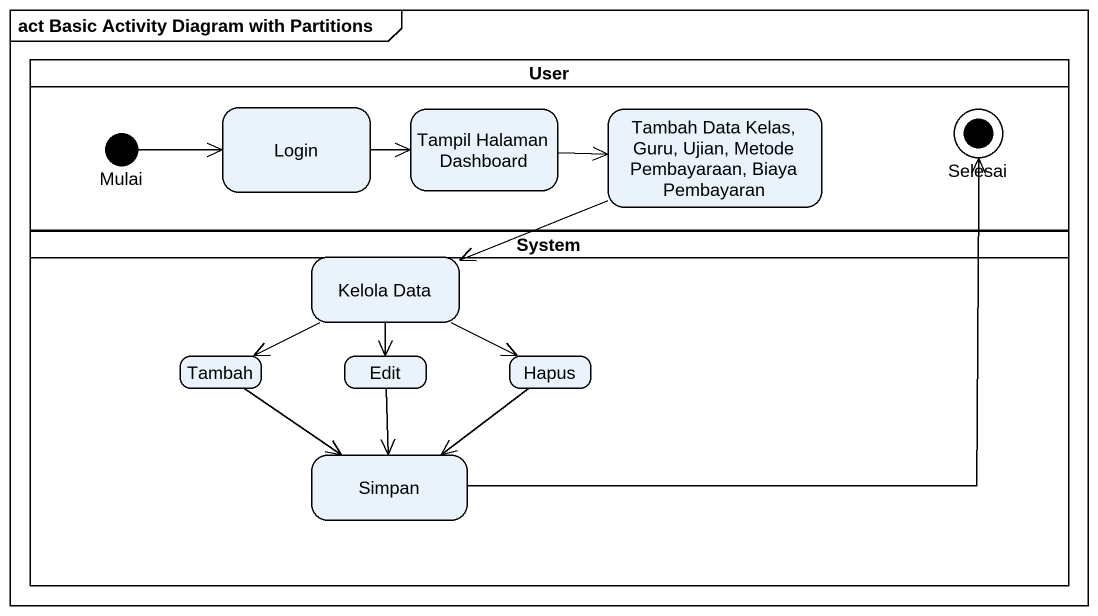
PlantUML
@startuml
mainframe act Basic Activity Diagram with Partitions
hide empty description
state User <<partition>> {
  state Mulai <<start>>
  state Login
  state "Tampil Halaman Dashboard" as Tampil_Halaman_Dashboard
  state "Tambah Data Kelas, Guru, Ujian, Metode Pembayaraan, Biaya Pembayaran" as Tambah_Data_Kelas_Guru
  state Selesai <<end>>
}
state System <<partition>> {
  state "Kelola Data" as Kelola_Data
  state Tambah
  state Edit
  state Hapus
  state Simpan
}
Mulai -right-> Login
Login -right-> Tampil_Halaman_Dashboard
Tampil_Halaman_Dashboard -right-> Tambah_Data_Kelas_Guru
Tambah_Data_Kelas_Guru -left-> Kelola_Data
Kelola_Data -left-> Tambah
Kelola_Data --> Edit
Kelola_Data -right-> Hapus
Tambah --> Simpan
Edit --> Simpan
Hapus --> Simpan
Simpan -up-> Selesai
@enduml
